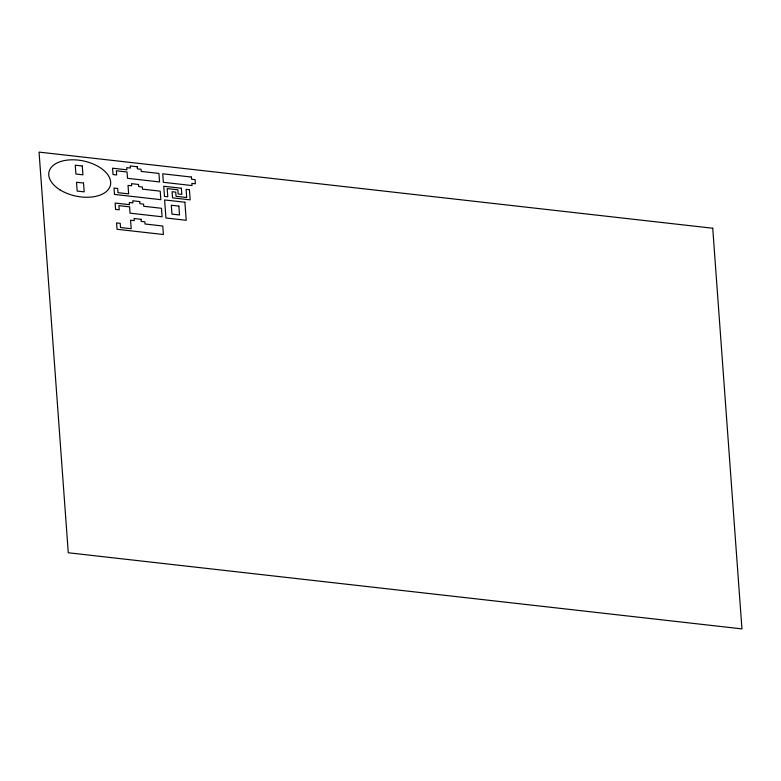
<?xml version="1.0" encoding="UTF-8"?>
<svg xmlns="http://www.w3.org/2000/svg" width="781" height="781" viewBox="0 0 781 781"><rect width="100%" height="100%" fill="white"/><g stroke="black" fill="none" stroke-linecap="round" stroke-linejoin="round"><path stroke-width="1.17" d="M712.731 228.237L39.05 152.11L68.269 552.763L741.95 628.89L712.731 228.237M137.231 166.734L130.222 165.943L130.378 168.061L126.727 167.642L126.883 169.809L112.571 168.198L113.04 174.554L116.681 174.964L116.379 170.775L127.049 171.986L127.508 178.322L159.558 181.944L158.934 173.431L141.195 171.429L141.029 169.262L137.388 168.852L137.231 166.734M191.423 177.053L162.741 173.812L163.366 182.315L192.038 185.556L191.882 183.389L195.377 183.789L195.074 179.62L191.579 179.22L191.423 177.053M82.278 165.992L75.269 165.201L75.913 174.026L82.923 174.817L82.278 165.992M181.368 188.241L163.737 186.249L164.479 196.402L167.788 196.773L167.193 188.602L177.863 189.803L178.166 193.971L181.817 194.381L181.368 188.241M189.422 189.705L186.103 189.324L186.698 197.505L176.037 196.304L175.735 192.136L172.084 191.716L172.533 197.857L190.164 199.848L189.422 189.705M138.52 184.462L131.511 183.672L131.667 185.78L128.025 185.37L128.64 193.873L117.98 192.673L117.667 188.485L114.026 188.075L114.485 194.43L160.847 199.672L160.232 191.16L142.484 189.158L142.327 186.991L138.676 186.581L138.52 184.462M83.528 183.047L76.518 182.256L77.163 191.072L84.172 191.862L83.528 183.047M184.892 202.23L164.615 199.946L165.933 217.987L186.21 220.281L184.892 202.23M139.77 201.586L132.76 200.795L132.916 202.904L129.275 202.494L129.431 204.661L115.119 203.04L115.578 209.396L119.229 209.806L118.917 205.628L129.587 206.828L130.046 213.164L162.097 216.786L161.482 208.283L143.733 206.282L143.577 204.105L139.926 203.695L139.77 201.586M178.869 206.116L171.303 205.257L171.947 214.111L179.513 214.96L178.869 206.116M141.068 219.315L134.059 218.514L134.215 220.632L130.564 220.222L131.188 228.726L120.518 227.525L120.215 223.337L116.564 222.927L117.033 229.272L163.395 234.515L162.77 226.012L145.022 224.001L144.866 221.833L141.224 221.423L141.068 219.315M59.903 189.803A31.416 17.973 11.8 0 0 110.238 185.858A31.416 17.973 11.8 0 0 69.021 159.939A31.416 17.973 11.8 0 0 59.903 189.803"/></g></svg>
